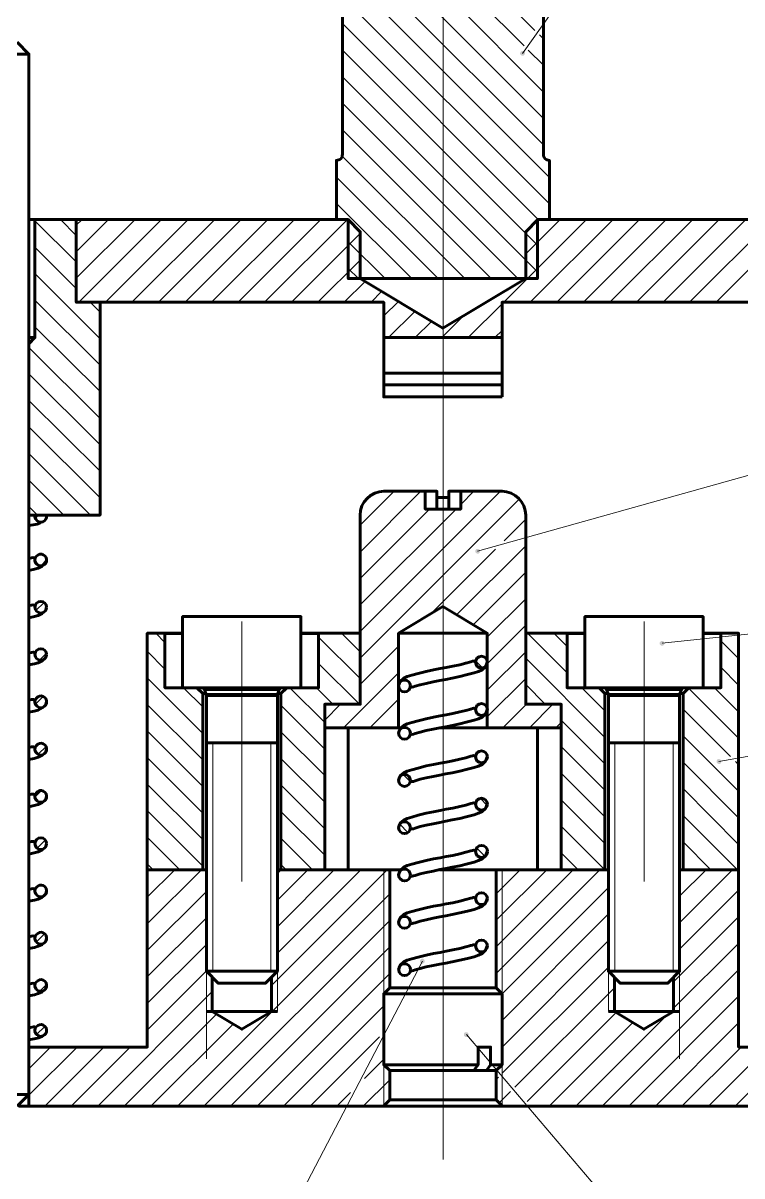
# Model space of a CAD drawing. Header units: millimetres. Extents: x 1142 to 3824, y -37 to 1280.
# Drawn here: x 1197.4 to 1242.4, y 815.8 to 888.2 of the extents above; entities that cross this region are included whole.
import ezdxf

# ---------------------------------------------------------------- set-up
doc = ezdxf.new("R2010")
doc.units = ezdxf.units.MM
doc.header["$LTSCALE"] = 0.5
doc.layers.add('PDF _Геометрия', color=7, linetype='Continuous')

msp = doc.modelspace()

# ---------------------------------------------------------------- hatches: boundary and pattern name
at = {"layer": 'PDF _Геометрия', "lineweight": 13, "transparency": 33554559}
h = msp.add_hatch(color=256, dxfattribs=at)
h.paths.add_polyline_path([(1254.243, 881.548), (1254.269, 881.535), (1254.295, 881.522), (1254.334, 881.509), (1254.374, 881.522), (1254.4, 881.522), (1254.426, 881.548), (1254.452, 881.574), (1254.478, 881.6), (1254.491, 881.626), (1254.491, 881.666), (1254.491, 881.692), (1254.478, 881.731), (1254.465, 881.757), (1254.439, 881.783), (1254.413, 881.796), (1254.374, 881.81), (1254.347, 881.823), (1254.308, 881.81), (1254.282, 881.81), (1254.243, 881.783), (1254.217, 881.757), (1254.204, 881.731), (1254.19, 881.705), (1254.19, 881.666), (1254.19, 881.639), (1254.204, 881.6), (1254.217, 881.574), (1254.243, 881.548), (1254.334, 881.666)], flags=0)
h.paths.add_polyline_path([(1258.312, 873.017), (1258.338, 873.004), (1258.377, 872.991), (1258.403, 872.991), (1258.443, 873.004), (1258.469, 873.017), (1258.495, 873.031), (1258.521, 873.057), (1258.534, 873.083), (1258.547, 873.122), (1258.547, 873.148), (1258.547, 873.188), (1258.534, 873.214), (1258.508, 873.253), (1258.482, 873.266), (1258.456, 873.292), (1258.429, 873.292), (1258.39, 873.305), (1258.351, 873.292), (1258.325, 873.279), (1258.299, 873.266), (1258.272, 873.24), (1258.259, 873.201), (1258.246, 873.174), (1258.246, 873.135), (1258.246, 873.109), (1258.259, 873.07), (1258.286, 873.044), (1258.312, 873.017), (1258.403, 873.148)], flags=0)
h.paths.add_polyline_path([(1262.538, 873.161), (1262.564, 873.135), (1262.59, 873.122), (1262.616, 873.109), (1262.655, 873.096), (1262.682, 873.109), (1262.721, 873.109), (1262.747, 873.135), (1262.773, 873.161), (1262.799, 873.188), (1262.799, 873.214), (1262.812, 873.253), (1262.812, 873.279), (1262.799, 873.318), (1262.786, 873.345), (1262.76, 873.371), (1262.734, 873.384), (1262.695, 873.397), (1262.669, 873.41), (1262.629, 873.397), (1262.59, 873.397), (1262.564, 873.371), (1262.538, 873.358), (1262.525, 873.318), (1262.512, 873.292), (1262.512, 873.253), (1262.512, 873.227), (1262.525, 873.188), (1262.538, 873.161), (1262.655, 873.253)], flags=0)
h.paths.add_polyline_path([(1228.586, 886.127), (1228.625, 886.114), (1228.652, 886.101), (1228.691, 886.101), (1228.717, 886.101), (1228.756, 886.114), (1228.782, 886.14), (1228.809, 886.166), (1228.822, 886.192), (1228.835, 886.219), (1228.835, 886.258), (1228.822, 886.297), (1228.809, 886.323), (1228.795, 886.349), (1228.769, 886.376), (1228.743, 886.389), (1228.704, 886.402), (1228.665, 886.402), (1228.638, 886.389), (1228.599, 886.376), (1228.573, 886.363), (1228.56, 886.336), (1228.534, 886.31), (1228.534, 886.271), (1228.521, 886.245), (1228.534, 886.206), (1228.547, 886.179), (1228.56, 886.153), (1228.586, 886.127), (1228.678, 886.245)], flags=0)
h.paths.add_polyline_path([(1259.411, 855.42), (1259.358, 855.368), (1259.306, 855.302), (1259.28, 855.237), (1259.293, 855.159), (1259.319, 855.093), (1259.371, 855.028), (1259.437, 855.002), (1259.502, 854.988), (1259.581, 854.988), (1258.129, 854.648)], flags=0)
h.paths.add_polyline_path([(1225.721, 854.975), (1225.734, 854.936), (1225.76, 854.91), (1225.786, 854.884), (1225.812, 854.871), (1225.839, 854.858), (1225.878, 854.858), (1225.917, 854.858), (1225.943, 854.871), (1225.969, 854.897), (1225.996, 854.923), (1226.009, 854.949), (1226.022, 854.988), (1226.022, 855.015), (1226.022, 855.054), (1226.009, 855.08), (1225.983, 855.106), (1225.956, 855.132), (1225.93, 855.145), (1225.891, 855.159), (1225.865, 855.159), (1225.826, 855.159), (1225.799, 855.145), (1225.773, 855.119), (1225.747, 855.093), (1225.734, 855.067), (1225.721, 855.041), (1225.721, 855.002), (1225.721, 854.975), (1225.865, 855.015)], flags=0)
h.paths.add_polyline_path([(1261.936, 822.044), (1261.962, 822.031), (1261.988, 822.005), (1262.027, 821.992), (1262.054, 821.992), (1262.093, 821.992), (1262.119, 822.005), (1262.145, 822.031), (1262.171, 822.057), (1262.197, 822.084), (1262.197, 822.11), (1262.211, 822.149), (1262.197, 822.175), (1262.184, 822.214), (1262.171, 822.241), (1262.145, 822.267), (1262.119, 822.28), (1262.08, 822.293), (1262.054, 822.293), (1262.014, 822.293), (1261.988, 822.28), (1261.962, 822.267), (1261.936, 822.241), (1261.923, 822.214), (1261.91, 822.175), (1261.897, 822.149), (1261.91, 822.11), (1261.923, 822.084), (1261.936, 822.044), (1262.054, 822.149)], flags=0)
h.paths.add_polyline_path([(1237.287, 849.219), (1237.287, 849.179), (1237.3, 849.153), (1237.326, 849.127), (1237.352, 849.101), (1237.378, 849.088), (1237.417, 849.075), (1237.444, 849.075), (1237.483, 849.088), (1237.509, 849.101), (1237.535, 849.127), (1237.561, 849.153), (1237.574, 849.179), (1237.588, 849.206), (1237.588, 849.245), (1237.574, 849.284), (1237.561, 849.31), (1237.535, 849.336), (1237.509, 849.363), (1237.483, 849.376), (1237.457, 849.376), (1237.417, 849.376), (1237.378, 849.376), (1237.352, 849.363), (1237.326, 849.336), (1237.3, 849.31), (1237.287, 849.284), (1237.287, 849.245), (1237.287, 849.219), (1237.431, 849.232)], flags=0)
h.paths.add_polyline_path([(1225.054, 824.805), (1225.027, 824.779), (1225.014, 824.74), (1225.001, 824.713), (1225.001, 824.674), (1225.001, 824.648), (1225.014, 824.609), (1225.041, 824.583), (1225.067, 824.556), (1225.093, 824.543), (1225.119, 824.53), (1225.158, 824.53), (1225.198, 824.543), (1225.224, 824.543), (1225.25, 824.569), (1225.276, 824.596), (1225.289, 824.622), (1225.302, 824.661), (1225.302, 824.687), (1225.302, 824.727), (1225.289, 824.753), (1225.263, 824.779), (1225.25, 824.805), (1225.211, 824.818), (1225.184, 824.831), (1225.145, 824.831), (1225.119, 824.831), (1225.08, 824.818), (1225.054, 824.805), (1225.158, 824.687)], flags=0)
h.paths.add_polyline_path([(1222.463, 829.423), (1222.437, 829.437), (1222.398, 829.437), (1222.358, 829.437), (1222.332, 829.423), (1222.306, 829.41), (1222.28, 829.384), (1222.254, 829.358), (1222.241, 829.319), (1222.241, 829.293), (1222.241, 829.253), (1222.254, 829.227), (1222.267, 829.188), (1222.293, 829.175), (1222.319, 829.149), (1222.358, 829.136), (1222.385, 829.136), (1222.424, 829.136), (1222.45, 829.149), (1222.489, 829.162), (1222.502, 829.188), (1222.529, 829.214), (1222.542, 829.24), (1222.542, 829.28), (1222.542, 829.319), (1222.529, 829.345), (1222.515, 829.371), (1222.489, 829.397), (1222.463, 829.423), (1222.398, 829.28)], flags=0)
h.paths.add_polyline_path([(1240.858, 841.787), (1240.858, 841.761), (1240.885, 841.722), (1240.898, 841.696), (1240.937, 841.683), (1240.963, 841.67), (1241.002, 841.67), (1241.029, 841.67), (1241.068, 841.67), (1241.094, 841.696), (1241.12, 841.709), (1241.133, 841.748), (1241.146, 841.774), (1241.159, 841.813), (1241.159, 841.84), (1241.146, 841.879), (1241.133, 841.905), (1241.107, 841.931), (1241.081, 841.944), (1241.042, 841.957), (1241.015, 841.97), (1240.976, 841.97), (1240.95, 841.957), (1240.911, 841.944), (1240.885, 841.918), (1240.871, 841.892), (1240.858, 841.853), (1240.845, 841.827), (1240.858, 841.787), (1241.002, 841.813)], flags=0)

# ---------------------------------------------------------------- linework, layer by layer
at = {"layer": 'PDF _Геометрия', "lineweight": 20}
for points in [[(1237.09, 896.541), (1235.978, 896.541), (1228.678, 886.245)], [(1223.696, 816.849), (1223.696, 895.116)], [(1230.366, 876.799), (1217.622, 889.542)], [(1230.366, 878.46), (1219.284, 889.542)], [(1229.999, 880.501), (1220.945, 889.542)], [(1229.999, 882.163), (1222.607, 889.542)], [(1229.999, 883.824), (1224.282, 889.542)], [(1228.782, 886.716), (1225.943, 889.542)], [(1229.463, 887.684), (1227.605, 889.542)], [(1229.672, 875.817), (1217.387, 888.116)], [(1229.999, 887.161), (1229.737, 887.422)], [(1229.62, 874.208), (1217.387, 886.441)], [(1229.999, 885.499), (1229.044, 886.441)], [(1229.62, 872.546), (1217.387, 884.779)], [(1228.39, 872.115), (1217.387, 883.118)], [(1226.715, 872.115), (1217.387, 881.456)], [(1225.054, 872.115), (1217.374, 879.795)], [(1223.392, 872.115), (1217.007, 878.486)], [(1221.73, 872.115), (1217.007, 876.825)], [(1200.692, 873.161), (1198.102, 875.752)], [(1200.692, 874.823), (1199.698, 875.817)], [(1200.692, 875.464), (1201.059, 875.817)], [(1200.692, 873.802), (1202.72, 875.817)], [(1200.692, 872.141), (1204.382, 875.817)], [(1200.862, 870.636), (1206.043, 875.817)], [(1202.524, 870.636), (1207.718, 875.817)], [(1204.186, 870.636), (1209.38, 875.817)], [(1205.847, 870.636), (1211.041, 875.817)], [(1207.522, 870.636), (1212.716, 875.817)], [(1209.183, 870.636), (1214.378, 875.817)], [(1210.845, 870.636), (1216.039, 875.817)], [(1212.507, 870.636), (1217.701, 875.817)], [(1217.753, 875.804), (1217.753, 872.115)], [(1227.5, 870.636), (1232.694, 875.817)], [(1228.887, 873.672), (1231.033, 875.817)], [(1229.162, 870.636), (1234.356, 875.817)], [(1229.62, 872.115), (1229.62, 875.804)], [(1230.837, 870.636), (1236.018, 875.817)], [(1232.498, 870.636), (1237.692, 875.817)], [(1234.16, 870.636), (1239.354, 875.817)], [(1235.821, 870.636), (1241.015, 875.817)], [(1237.496, 870.636), (1242.69, 875.817)], [(1239.158, 870.636), (1244.352, 875.817)], [(1240.819, 870.636), (1246.013, 875.817)], [(1214.181, 870.636), (1218.499, 874.954)], [(1200.692, 871.5), (1198.102, 874.09)], [(1220.056, 872.115), (1217.753, 874.417)], [(1215.843, 870.636), (1218.499, 873.279)], [(1202.184, 868.347), (1198.102, 872.429)], [(1218.394, 872.115), (1217.753, 872.756)], [(1217.504, 870.636), (1218.813, 871.932)], [(1219.179, 870.636), (1219.846, 871.304)], [(1202.184, 866.685), (1198.102, 870.767)], [(1202.184, 870.008), (1201.556, 870.636)], [(1219.977, 869.773), (1220.893, 870.676)], [(1225.276, 868.412), (1227.396, 870.532)], [(1220.278, 868.412), (1221.927, 870.061)], [(1223.614, 868.412), (1224.962, 869.76)], [(1202.184, 865.023), (1198.102, 869.092)], [(1221.94, 868.412), (1222.973, 869.433)], [(1226.938, 868.412), (1227.396, 868.87)], [(1202.184, 863.349), (1197.722, 867.797)], [(1270.205, 867.143), (1269.184, 867.143), (1225.865, 855.015)], [(1202.184, 861.687), (1197.722, 866.136)], [(1202.184, 860.026), (1197.722, 864.474)], [(1202.184, 858.351), (1197.722, 862.812)], [(1201.595, 857.278), (1197.722, 861.138)], [(1199.92, 857.278), (1197.722, 859.476)], [(1218.499, 856.637), (1220.631, 858.77)], [(1218.499, 854.962), (1222.293, 858.77)], [(1218.499, 849.978), (1227.291, 858.77)], [(1224.805, 857.945), (1225.629, 858.77)], [(1218.499, 848.303), (1228.481, 858.299)], [(1198.259, 857.278), (1197.722, 857.815)], [(1198.128, 857.082), (1198.324, 857.278)], [(1218.499, 853.301), (1222.843, 857.658)], [(1218.499, 851.639), (1224.517, 857.658)], [(1227.526, 855.669), (1228.887, 857.03)], [(1222.934, 851.09), (1226.99, 855.132)], [(1224.543, 851.024), (1228.887, 855.355)], [(1198.115, 854.57), (1198.363, 854.818)], [(1198.468, 854.099), (1198.834, 854.465)], [(1225.577, 850.396), (1228.887, 853.693)], [(1270.937, 852.581), (1269.184, 852.581), (1237.431, 849.232)], [(1198.167, 851.286), (1198.677, 851.796)], [(1226.467, 849.624), (1228.887, 852.032)], [(1211.086, 834.293), (1211.086, 850.611)], [(1226.467, 847.95), (1228.887, 850.37)], [(1236.305, 834.293), (1236.305, 850.611)], [(1206.253, 849.284), (1205.677, 849.86)], [(1218.499, 847.034), (1215.895, 849.624)], [(1218.499, 848.695), (1217.334, 849.86)], [(1231.478, 847.374), (1228.992, 849.86)], [(1231.478, 849.036), (1230.653, 849.86)], [(1242.232, 848.277), (1241.12, 849.389)], [(1198.377, 848.172), (1198.821, 848.617)], [(1206.253, 847.609), (1205.141, 848.735)], [(1218.499, 846.641), (1220.906, 849.049)], [(1226.467, 846.288), (1228.887, 848.695)], [(1218.446, 845.411), (1215.895, 847.963)], [(1226.166, 847.688), (1225.747, 848.12)], [(1233.846, 843.331), (1228.887, 848.303)], [(1217.452, 843.933), (1220.906, 847.387)], [(1242.232, 846.615), (1241.12, 847.727)], [(1208.634, 843.58), (1205.141, 847.06)], [(1208.634, 845.241), (1207.417, 846.445)], [(1216.275, 844.26), (1214.09, 846.445)], [(1216.785, 845.411), (1215.751, 846.445)], [(1226.467, 844.626), (1228.887, 847.034)], [(1230.104, 845.411), (1228.887, 846.641)], [(1233.846, 845.006), (1232.407, 846.445)], [(1242.232, 843.279), (1239.092, 846.419)], [(1242.232, 844.94), (1240.728, 846.445)], [(1270.401, 846.798), (1269.236, 846.798), (1241.002, 841.813)], [(1198.128, 845.424), (1198.612, 845.895)], [(1219.114, 843.933), (1220.906, 845.725)], [(1208.634, 841.918), (1205.141, 845.398)], [(1216.275, 842.598), (1213.527, 845.346)], [(1216.275, 844.417), (1217.269, 845.411)], [(1227.448, 843.933), (1228.926, 845.411)], [(1229.109, 843.933), (1230.588, 845.411)], [(1241.722, 842.127), (1238.752, 845.097)], [(1230.771, 843.933), (1231.111, 844.26)], [(1233.846, 841.67), (1231.111, 844.417)], [(1208.634, 840.243), (1205.141, 843.737)], [(1216.275, 840.937), (1213.527, 843.671)], [(1220.775, 843.933), (1220.906, 844.051)], [(1198.298, 842.271), (1198.795, 842.755)], [(1209.262, 842.978), (1209.262, 828.652)], [(1212.899, 828.652), (1212.899, 842.978)], [(1233.846, 840.008), (1231.111, 842.755)], [(1234.474, 842.978), (1234.474, 828.652)], [(1238.124, 828.652), (1238.124, 842.978)], [(1242.232, 839.956), (1238.752, 843.436)], [(1208.634, 838.582), (1205.141, 842.062)], [(1216.275, 839.262), (1213.527, 842.01)], [(1242.232, 838.281), (1238.752, 841.774)], [(1242.232, 841.617), (1242.036, 841.813)], [(1221.639, 840.557), (1221.207, 840.989)], [(1233.846, 838.346), (1231.111, 841.081)], [(1198.102, 839.576), (1198.52, 839.995)], [(1208.634, 836.92), (1205.141, 840.4)], [(1216.275, 837.601), (1213.527, 840.348)], [(1242.232, 836.619), (1238.752, 840.113)], [(1226.467, 839.066), (1226.022, 839.511)], [(1233.846, 836.672), (1231.111, 839.419)], [(1208.634, 835.246), (1205.141, 838.739)], [(1216.275, 835.939), (1213.527, 838.687)], [(1242.154, 835.023), (1238.752, 838.438)], [(1221.495, 837.365), (1220.985, 837.888)], [(1233.833, 835.023), (1231.111, 837.758)], [(1207.195, 835.023), (1205.141, 837.077)], [(1215.516, 835.023), (1213.527, 837.012)], [(1198.246, 836.371), (1198.756, 836.894)], [(1226.323, 835.887), (1225.799, 836.397)], [(1240.492, 835.023), (1238.752, 836.776)], [(1208.861, 835.776), (1208.861, 823.167)], [(1232.171, 835.023), (1231.111, 836.096)], [(1238.53, 835.776), (1238.53, 823.167)], [(1205.52, 835.023), (1205.141, 835.403)], [(1205.141, 831.621), (1208.555, 835.023)], [(1205.141, 833.296), (1206.881, 835.023)], [(1205.141, 834.958), (1205.219, 835.023)], [(1208.856, 835.01), (1208.856, 826.126)], [(1212.938, 827.762), (1220.2, 835.023)], [(1213.305, 829.79), (1218.538, 835.023)], [(1213.305, 831.451), (1216.876, 835.023)], [(1213.305, 833.126), (1215.215, 835.023)], [(1213.305, 834.788), (1213.54, 835.023)], [(1213.305, 826.126), (1213.305, 835.01)], [(1213.854, 835.023), (1213.527, 835.35)], [(1227.029, 828.521), (1233.532, 835.023)], [(1227.029, 830.195), (1231.857, 835.023)], [(1227.029, 831.857), (1230.195, 835.023)], [(1227.029, 833.519), (1228.534, 835.023)], [(1234.068, 835.01), (1234.068, 826.126)], [(1238.53, 831.7), (1241.853, 835.023)], [(1238.53, 833.362), (1240.191, 835.023)], [(1238.53, 826.126), (1238.53, 835.01)], [(1238.83, 835.023), (1238.752, 835.115)], [(1221.207, 834.343), (1220.919, 834.618)], [(1198.102, 833.741), (1198.416, 834.055)], [(1198.52, 833.322), (1198.834, 833.636)], [(1205.141, 829.96), (1208.856, 833.662)], [(1207.038, 820.2), (1220.357, 833.505)], [(1227.396, 827.239), (1234.068, 833.911)], [(1238.53, 830.038), (1242.232, 833.741)], [(1226.009, 832.851), (1225.734, 833.126)], [(1205.141, 828.298), (1208.856, 832.001)], [(1227.396, 825.564), (1234.068, 832.249)], [(1238.15, 827.997), (1242.232, 832.079)], [(1208.699, 820.2), (1220.357, 831.844)], [(1198.193, 830.496), (1198.704, 831.007)], [(1227.396, 823.902), (1234.068, 830.575)], [(1205.141, 826.624), (1208.856, 830.339)], [(1210.361, 820.2), (1220.357, 830.182)], [(1238.15, 826.336), (1242.232, 830.405)], [(1212.69, 812.624), (1213.71, 812.624), (1222.398, 829.28)], [(1205.141, 824.962), (1208.856, 828.678)], [(1212.036, 820.2), (1220.357, 828.508)], [(1227.435, 822.28), (1234.068, 828.913)], [(1233.676, 820.2), (1242.232, 828.743)], [(1198.416, 827.396), (1198.834, 827.814)], [(1228.207, 821.377), (1234.448, 827.618)], [(1202.04, 820.2), (1209.223, 827.382)], [(1235.35, 820.2), (1242.232, 827.082)], [(1213.697, 820.2), (1219.977, 826.48)], [(1203.701, 820.2), (1209.484, 825.969)], [(1228.966, 820.474), (1234.552, 826.061)], [(1230.352, 820.2), (1235.599, 825.433)], [(1232.014, 820.2), (1237.64, 825.826)], [(1237.012, 820.2), (1242.232, 825.42)], [(1198.206, 824.687), (1198.73, 825.198)], [(1205.376, 820.2), (1210.531, 825.341)], [(1236.999, 812.14), (1235.834, 812.14), (1225.158, 824.687)], [(1215.359, 820.2), (1219.703, 824.53)], [(1197.722, 820.88), (1200.758, 823.902)], [(1197.722, 822.542), (1199.083, 823.902)], [(1198.717, 820.2), (1202.419, 823.902)], [(1200.378, 820.2), (1204.081, 823.902)], [(1238.673, 820.2), (1242.389, 823.902)], [(1240.335, 820.2), (1244.051, 823.902)], [(1242.01, 820.2), (1245.712, 823.902)], [(1218.76, 821.927), (1219.977, 823.143)], [(1218.695, 820.2), (1220.357, 821.848)], [(1227.029, 821.861), (1227.173, 822.018)], [(1227.212, 820.396), (1227.932, 821.115)], [(1217.033, 820.2), (1217.884, 821.05)], [(1228.691, 820.2), (1228.704, 820.213)]]:
    msp.add_lwpolyline(points, dxfattribs=at)
at = {"layer": 'PDF _Геометрия', "lineweight": 60}
for points in [[(1217.387, 889.542), (1217.387, 879.899), (1217.374, 879.834), (1217.361, 879.755), (1217.321, 879.703), (1217.282, 879.638), (1217.217, 879.598), (1217.151, 879.559), (1217.086, 879.546), (1217.007, 879.533), (1217.007, 875.817), (1217.753, 875.817), (1217.753, 872.115), (1218.499, 872.115), (1223.693, 869.001), (1228.887, 872.115), (1229.62, 872.115), (1229.62, 875.817), (1230.366, 875.817), (1230.366, 879.533), (1230.287, 879.546), (1230.222, 879.559), (1230.156, 879.598), (1230.104, 879.638), (1230.051, 879.703), (1230.025, 879.755), (1229.999, 879.834), (1229.999, 879.899), (1229.999, 889.542)], [(1196.99, 820.2), (1197.722, 820.932), (1197.722, 886.206), (1196.99, 886.951)], [(1197.722, 886.206), (1197.657, 886.206), (1197.513, 886.206), (1197.291, 886.206), (1197.003, 886.206), (1196.649, 886.206), (1196.244, 886.206), (1195.786, 886.206), (1195.302, 886.206), (1194.779, 886.206), (1194.242, 886.206), (1193.706, 886.206), (1193.169, 886.206), (1192.646, 886.206), (1192.162, 886.206), (1191.717, 886.206), (1191.311, 886.206), (1190.971, 886.206), (1190.697, 886.206), (1190.5, 886.206), (1190.369, 886.206), (1190.317, 886.206)], [(1198.102, 875.817), (1198.062, 875.817), (1197.932, 875.817), (1197.735, 875.817), (1197.722, 875.817)], [(1218.499, 872.115), (1218.499, 875.058), (1217.74, 875.817), (1200.692, 875.817), (1200.692, 870.636), (1219.977, 870.636), (1219.977, 868.412), (1227.396, 868.412), (1227.396, 870.636), (1246.681, 870.636), (1246.681, 875.817), (1249.284, 875.817), (1249.323, 875.817), (1249.441, 875.817), (1249.65, 875.817)], [(1228.887, 872.115), (1228.887, 875.058), (1229.646, 875.817), (1246.681, 875.817), (1246.681, 870.636), (1245.202, 870.636), (1245.202, 857.278), (1249.65, 857.278), (1249.65, 868.033), (1249.284, 868.412)], [(1217.753, 872.115), (1229.62, 872.115)], [(1198.102, 868.412), (1198.062, 868.412), (1197.932, 868.412), (1197.735, 868.412), (1197.722, 868.412)], [(1227.396, 868.412), (1227.396, 868.36), (1227.396, 868.242), (1227.396, 868.033), (1227.396, 867.758), (1227.396, 867.418), (1227.396, 867.038), (1227.396, 866.62), (1227.396, 866.175), (1219.977, 866.175), (1219.977, 866.62), (1219.977, 867.038), (1219.977, 867.418), (1219.977, 867.758), (1219.977, 868.033), (1219.977, 868.242), (1219.977, 868.36), (1219.977, 868.412)], [(1219.977, 866.175), (1219.977, 865.442)], [(1227.396, 866.175), (1227.396, 865.442)], [(1223.314, 857.658), (1223.314, 858.39), (1223.314, 858.77), (1223.17, 858.77), (1223.039, 858.77), (1222.908, 858.77), (1222.79, 858.77), (1222.699, 858.77), (1222.633, 858.77), (1222.594, 858.77), (1222.581, 858.77)], [(1224.059, 857.658), (1224.059, 858.39), (1224.059, 858.77), (1224.203, 858.77), (1224.347, 858.77), (1224.478, 858.77), (1224.583, 858.77), (1224.674, 858.77), (1224.74, 858.77), (1224.792, 858.77), (1224.805, 858.77)], [(1223.314, 858.39), (1224.059, 858.39)], [(1197.722, 856.624), (1197.997, 856.663), (1198.233, 856.715), (1198.416, 856.781), (1198.534, 856.846)], [(1198.834, 857.187), (1198.834, 857.2)], [(1198.049, 854.583), (1198.049, 854.596), (1197.997, 854.609), (1197.892, 854.596), (1197.722, 854.557)], [(1197.722, 853.811), (1198.076, 853.876), (1198.311, 853.955), (1198.547, 854.073), (1198.756, 854.243), (1198.834, 854.452)], [(1198.049, 851.626), (1197.997, 851.639), (1197.892, 851.626), (1197.722, 851.6)], [(1197.722, 850.841), (1198.076, 850.92), (1198.311, 850.985), (1198.547, 851.103), (1198.756, 851.273), (1198.834, 851.495)], [(1215.895, 849.847), (1215.895, 846.445), (1214.783, 846.445), (1214.783, 850.906), (1214.731, 850.906), (1214.6, 850.906), (1214.404, 850.906), (1214.116, 850.906), (1213.776, 850.906), (1213.383, 850.906), (1212.938, 850.906), (1212.441, 850.906), (1211.931, 850.906), (1211.395, 850.906), (1210.858, 850.906), (1210.322, 850.906), (1209.798, 850.906), (1209.301, 850.906), (1208.843, 850.906), (1208.438, 850.906), (1208.084, 850.906), (1207.797, 850.906), (1207.587, 850.906), (1207.443, 850.906), (1207.378, 850.906), (1207.365, 850.906), (1207.365, 846.445), (1206.253, 846.445), (1206.253, 849.847)], [(1241.12, 849.847), (1241.12, 846.445), (1240.008, 846.445), (1240.008, 850.906), (1239.982, 850.906), (1239.877, 850.906), (1239.694, 850.906), (1239.445, 850.906), (1239.118, 850.906), (1238.739, 850.906), (1238.307, 850.906), (1237.836, 850.906), (1237.326, 850.906), (1236.789, 850.906), (1236.253, 850.906), (1235.717, 850.906), (1235.193, 850.906), (1234.683, 850.906), (1234.212, 850.906), (1233.793, 850.906), (1233.414, 850.906), (1233.113, 850.906), (1232.864, 850.906), (1232.694, 850.906), (1232.603, 850.906), (1232.59, 850.906), (1232.59, 846.445), (1231.478, 846.445), (1231.478, 849.847)], [(1208.856, 835.01), (1208.83, 835.023), (1205.141, 835.023), (1205.141, 849.86), (1206.24, 849.86)], [(1207.365, 849.847), (1207.26, 849.847), (1206.907, 849.847), (1206.619, 849.847), (1206.423, 849.847), (1206.305, 849.847), (1206.253, 849.847), (1206.24, 849.86), (1206.279, 849.86), (1206.41, 849.86), (1206.606, 849.86), (1206.894, 849.86), (1207.234, 849.86), (1207.365, 849.86)], [(1215.921, 849.86), (1218.499, 849.86), (1218.499, 845.411), (1216.275, 845.411), (1216.275, 835.023), (1213.527, 835.023), (1213.527, 846.079), (1213.488, 846.079), (1213.357, 846.079), (1213.344, 846.079)], [(1214.783, 849.847), (1214.901, 849.847), (1215.254, 849.847), (1215.529, 849.847), (1215.738, 849.847), (1215.856, 849.847), (1215.895, 849.847), (1215.921, 849.86), (1215.882, 849.86), (1215.751, 849.86), (1215.555, 849.86), (1215.267, 849.86), (1214.914, 849.86), (1214.783, 849.86)], [(1220.906, 849.86), (1220.945, 849.86), (1221.076, 849.86), (1221.286, 849.86), (1221.56, 849.86), (1221.901, 849.86), (1222.293, 849.86), (1222.738, 849.86), (1223.209, 849.86), (1223.693, 849.86), (1224.177, 849.86), (1224.635, 849.86), (1225.08, 849.86), (1225.472, 849.86), (1225.826, 849.86), (1226.1, 849.86), (1226.297, 849.86), (1226.427, 849.86), (1226.467, 849.86)], [(1231.465, 849.86), (1228.887, 849.86), (1228.887, 845.411), (1231.111, 845.411), (1231.111, 835.023), (1233.846, 835.023), (1233.846, 846.079), (1233.479, 846.445)], [(1232.59, 849.847), (1232.472, 849.847), (1232.119, 849.847), (1231.844, 849.847), (1231.648, 849.847), (1231.517, 849.847), (1231.478, 849.847), (1231.465, 849.86), (1231.504, 849.86), (1231.622, 849.86), (1231.831, 849.86), (1232.106, 849.86), (1232.459, 849.86), (1232.59, 849.86)], [(1241.133, 849.86), (1242.232, 849.86), (1242.232, 835.023), (1238.752, 835.023), (1238.752, 846.079), (1239.118, 846.445)], [(1240.008, 849.847), (1240.126, 849.847), (1240.479, 849.847), (1240.754, 849.847), (1240.95, 849.847), (1241.081, 849.847), (1241.12, 849.847), (1241.133, 849.86), (1241.094, 849.86), (1240.976, 849.86), (1240.767, 849.86), (1240.492, 849.86), (1240.139, 849.86), (1240.008, 849.86)], [(1198.049, 848.656), (1197.997, 848.682), (1197.892, 848.656), (1197.722, 848.63)], [(1197.722, 847.884), (1198.076, 847.95), (1198.298, 848.015), (1198.547, 848.133), (1198.756, 848.316), (1198.834, 848.525)], [(1225.669, 848.107), (1225.616, 848.12), (1225.551, 848.107), (1225.433, 848.067), (1225.119, 847.989), (1224.74, 847.884), (1224.308, 847.793), (1223.889, 847.714), (1223.51, 847.649), (1223.104, 847.57), (1222.633, 847.466), (1222.136, 847.348), (1221.744, 847.243), (1221.456, 847.152), (1221.233, 847.047), (1221.011, 846.838), (1220.906, 846.563)], [(1221.704, 846.51), (1221.757, 846.484), (1221.835, 846.51), (1221.953, 846.537), (1222.254, 846.628), (1222.646, 846.72), (1223.078, 846.824), (1223.497, 846.903), (1223.876, 846.968), (1224.269, 847.047), (1224.74, 847.152), (1225.237, 847.269), (1225.642, 847.374), (1225.917, 847.466), (1226.14, 847.57), (1226.362, 847.766), (1226.467, 848.054)], [(1207.365, 846.445), (1207.378, 846.445), (1207.443, 846.445), (1207.587, 846.445), (1207.797, 846.445), (1208.084, 846.445), (1208.438, 846.445), (1208.843, 846.445), (1209.301, 846.445), (1209.798, 846.445), (1210.322, 846.445), (1210.858, 846.445), (1211.395, 846.445), (1211.931, 846.445), (1212.441, 846.445), (1212.938, 846.445), (1213.383, 846.445), (1213.776, 846.445), (1214.116, 846.445), (1214.404, 846.445), (1214.6, 846.445), (1214.731, 846.445), (1214.783, 846.445)], [(1208.634, 846.079), (1208.254, 846.445)], [(1208.555, 846.445), (1208.582, 846.445), (1208.608, 846.445), (1208.647, 846.432), (1208.66, 846.419), (1208.686, 846.393), (1208.699, 846.38), (1208.725, 846.353), (1208.739, 846.327), (1208.843, 846.013), (1208.843, 846), (1208.843, 845.987), (1208.856, 845.987), (1208.856, 845.974), (1208.856, 845.961), (1208.856, 845.948), (1208.856, 828.652), (1209.602, 827.906), (1209.641, 827.906), (1209.759, 827.906), (1209.942, 827.906), (1210.191, 827.906), (1210.492, 827.906), (1210.819, 827.906), (1211.172, 827.906), (1211.499, 827.906), (1211.826, 827.906), (1212.101, 827.906), (1212.323, 827.906), (1212.467, 827.906), (1212.559, 827.906), (1213.305, 828.652), (1213.305, 845.948), (1213.305, 845.961), (1213.305, 845.974), (1213.305, 845.987), (1213.318, 846), (1213.318, 846.013), (1213.422, 846.327), (1213.436, 846.353), (1213.449, 846.38), (1213.475, 846.393), (1213.488, 846.419), (1213.514, 846.432), (1213.54, 846.445), (1213.579, 846.445), (1213.606, 846.445)], [(1213.893, 846.445), (1213.527, 846.079)], [(1232.59, 846.445), (1232.603, 846.445), (1232.694, 846.445), (1232.864, 846.445), (1233.113, 846.445), (1233.414, 846.445), (1233.793, 846.445), (1234.212, 846.445), (1234.683, 846.445), (1235.193, 846.445), (1235.717, 846.445), (1236.253, 846.445), (1236.789, 846.445), (1237.326, 846.445), (1237.836, 846.445), (1238.307, 846.445), (1238.739, 846.445), (1239.118, 846.445), (1239.445, 846.445), (1239.694, 846.445), (1239.877, 846.445), (1239.982, 846.445), (1240.008, 846.445)], [(1233.78, 846.445), (1233.806, 846.445), (1233.833, 846.445), (1233.859, 846.432), (1233.885, 846.419), (1233.911, 846.393), (1233.924, 846.38), (1233.937, 846.353), (1233.95, 846.327), (1234.068, 846.013), (1234.068, 846), (1234.068, 845.987), (1234.068, 845.974), (1234.068, 845.961), (1234.068, 845.948), (1234.068, 828.652), (1234.814, 827.906), (1234.853, 827.906), (1234.971, 827.906), (1235.167, 827.906), (1235.416, 827.906), (1235.717, 827.906), (1236.044, 827.906), (1236.384, 827.906), (1236.724, 827.906), (1237.038, 827.906), (1237.313, 827.906), (1237.535, 827.906), (1237.692, 827.906), (1237.771, 827.906), (1237.784, 827.906), (1238.53, 828.652), (1238.53, 845.948), (1238.53, 845.961), (1238.53, 845.974), (1238.53, 845.987), (1238.53, 846), (1238.53, 846.013), (1238.647, 846.327), (1238.66, 846.353), (1238.673, 846.38), (1238.687, 846.393), (1238.713, 846.419), (1238.739, 846.432), (1238.765, 846.445), (1238.791, 846.445), (1238.817, 846.445)], [(1208.817, 846.079), (1208.791, 846.079), (1208.673, 846.079), (1208.634, 846.079), (1208.634, 835.023), (1205.141, 835.023), (1205.141, 823.902), (1197.722, 823.902), (1197.722, 820.2), (1219.964, 820.2)], [(1198.049, 845.686), (1198.036, 845.686), (1197.997, 845.712), (1197.892, 845.699), (1197.722, 845.66)], [(1208.739, 846.327), (1208.804, 846.327), (1208.948, 846.327), (1209.17, 846.327), (1209.445, 846.327), (1209.785, 846.327), (1210.165, 846.327), (1210.583, 846.327), (1211.002, 846.327), (1211.434, 846.327), (1211.866, 846.327), (1212.258, 846.327), (1212.611, 846.327), (1212.912, 846.327), (1213.148, 846.327), (1213.318, 846.327), (1213.409, 846.327), (1213.422, 846.327)], [(1208.843, 846.013), (1208.883, 846.013), (1209, 846.013), (1209.197, 846.013), (1209.458, 846.013), (1209.785, 846.013), (1210.152, 846.013), (1210.557, 846.013), (1210.976, 846.013), (1211.395, 846.013), (1211.813, 846.013), (1212.193, 846.013), (1212.546, 846.013), (1212.834, 846.013), (1213.069, 846.013), (1213.226, 846.013), (1213.305, 846.013), (1213.318, 846.013)], [(1208.856, 845.948), (1208.896, 845.948), (1209.013, 845.948), (1209.21, 845.948), (1209.471, 845.948), (1209.785, 845.948), (1210.152, 845.948), (1210.557, 845.948), (1210.976, 845.948), (1211.395, 845.948), (1211.813, 845.948), (1212.193, 845.948), (1212.533, 845.948), (1212.834, 845.948), (1213.056, 845.948), (1213.213, 845.948), (1213.292, 845.948), (1213.305, 845.948)], [(1234.042, 846.079), (1234.016, 846.079), (1233.898, 846.079), (1233.846, 846.079)], [(1233.95, 846.327), (1233.963, 846.327), (1234.068, 846.327), (1234.225, 846.327), (1234.474, 846.327), (1234.775, 846.327), (1235.128, 846.327), (1235.52, 846.327), (1235.939, 846.327), (1236.371, 846.327), (1236.803, 846.327), (1237.208, 846.327), (1237.601, 846.327), (1237.928, 846.327), (1238.216, 846.327), (1238.425, 846.327), (1238.569, 846.327), (1238.647, 846.327)], [(1234.068, 846.013), (1234.107, 846.013), (1234.225, 846.013), (1234.421, 846.013), (1234.683, 846.013), (1234.997, 846.013), (1235.376, 846.013), (1235.769, 846.013), (1236.188, 846.013), (1236.619, 846.013), (1237.025, 846.013), (1237.417, 846.013), (1237.758, 846.013), (1238.059, 846.013), (1238.281, 846.013), (1238.438, 846.013), (1238.53, 846.013)], [(1234.068, 845.948), (1234.107, 845.948), (1234.238, 845.948), (1234.421, 845.948), (1234.683, 845.948), (1235.01, 845.948), (1235.376, 845.948), (1235.769, 845.948), (1236.188, 845.948), (1236.619, 845.948), (1237.025, 845.948), (1237.417, 845.948), (1237.758, 845.948), (1238.045, 845.948), (1238.281, 845.948), (1238.438, 845.948), (1238.516, 845.948), (1238.53, 845.948)], [(1238.752, 846.079), (1238.7, 846.079), (1238.582, 846.079), (1238.556, 846.079)], [(1197.722, 844.914), (1198.062, 844.98), (1198.298, 845.045), (1198.547, 845.176), (1198.756, 845.346), (1198.834, 845.568)], [(1225.669, 845.137), (1225.616, 845.163), (1225.551, 845.137), (1225.433, 845.11), (1225.119, 845.019), (1224.74, 844.927), (1224.308, 844.823), (1223.889, 844.744), (1223.51, 844.679), (1223.104, 844.6), (1222.633, 844.496), (1222.136, 844.378), (1221.744, 844.273), (1221.456, 844.182), (1221.233, 844.077), (1221.011, 843.881), (1220.906, 843.593)], [(1221.704, 843.54), (1221.757, 843.514), (1221.835, 843.54), (1221.953, 843.58), (1222.254, 843.658), (1222.646, 843.763), (1223.078, 843.854), (1223.497, 843.933), (1223.876, 843.998), (1224.269, 844.077), (1224.74, 844.182), (1225.237, 844.299), (1225.642, 844.404), (1225.917, 844.496), (1226.14, 844.6), (1226.362, 844.796), (1226.467, 845.084)], [(1217.753, 843.933), (1217.753, 835.023)], [(1220.906, 843.933), (1220.945, 843.933), (1221.063, 843.933)], [(1223.471, 843.933), (1223.693, 843.933), (1224.177, 843.933), (1224.635, 843.933), (1225.08, 843.933), (1225.472, 843.933), (1225.826, 843.933), (1226.1, 843.933), (1226.297, 843.933), (1226.427, 843.933), (1226.467, 843.933)], [(1229.62, 835.023), (1229.62, 843.933)], [(1208.856, 842.978), (1208.869, 842.978), (1208.987, 842.978), (1209.223, 842.978), (1209.55, 842.978), (1209.968, 842.978), (1210.439, 842.978), (1210.95, 842.978), (1211.46, 842.978), (1211.957, 842.978), (1212.402, 842.978), (1212.781, 842.978), (1213.069, 842.978), (1213.239, 842.978), (1213.305, 842.978)], [(1234.068, 842.978), (1234.094, 842.978), (1234.212, 842.978), (1234.434, 842.978), (1234.775, 842.978), (1235.18, 842.978), (1235.664, 842.978), (1236.175, 842.978), (1236.685, 842.978), (1237.182, 842.978), (1237.627, 842.978), (1238.006, 842.978), (1238.281, 842.978), (1238.464, 842.978), (1238.53, 842.978)], [(1198.049, 842.716), (1198.036, 842.729), (1197.997, 842.742), (1197.892, 842.729), (1197.722, 842.69)], [(1197.722, 841.944), (1198.062, 842.01), (1198.298, 842.088), (1198.547, 842.206), (1198.756, 842.376), (1198.834, 842.598)], [(1225.669, 842.167), (1225.616, 842.193), (1225.551, 842.167), (1225.433, 842.141), (1225.119, 842.049), (1224.74, 841.957), (1224.308, 841.866), (1223.889, 841.774), (1223.51, 841.709), (1223.104, 841.63), (1222.633, 841.539), (1222.136, 841.408), (1221.744, 841.303), (1221.456, 841.212), (1221.233, 841.107), (1221.011, 840.911), (1220.906, 840.636)], [(1221.704, 840.571), (1221.757, 840.557), (1221.835, 840.571), (1221.953, 840.61), (1222.254, 840.701), (1222.646, 840.793), (1223.078, 840.885), (1223.497, 840.963), (1223.876, 841.042), (1224.269, 841.107), (1224.74, 841.212), (1225.237, 841.329), (1225.642, 841.434), (1225.917, 841.526), (1226.14, 841.63), (1226.362, 841.84), (1226.467, 842.114)], [(1198.049, 839.746), (1198.036, 839.759), (1197.997, 839.772), (1197.892, 839.759), (1197.722, 839.72)], [(1197.722, 838.974), (1198.062, 839.053), (1198.298, 839.118), (1198.547, 839.236), (1198.756, 839.406), (1198.834, 839.629)], [(1225.669, 839.21), (1225.616, 839.223), (1225.551, 839.21), (1225.433, 839.171), (1225.119, 839.079), (1224.74, 838.987), (1224.308, 838.896), (1223.889, 838.817), (1223.51, 838.739), (1223.104, 838.66), (1222.633, 838.569), (1222.136, 838.451), (1221.744, 838.333), (1221.456, 838.242), (1221.233, 838.137), (1221.011, 837.941), (1220.906, 837.666)], [(1221.704, 837.614), (1221.757, 837.588), (1221.835, 837.601), (1221.953, 837.64), (1222.254, 837.731), (1222.646, 837.823), (1223.078, 837.915), (1223.497, 837.993), (1223.876, 838.072), (1224.269, 838.15), (1224.74, 838.242), (1225.237, 838.359), (1225.642, 838.477), (1225.917, 838.569), (1226.14, 838.673), (1226.362, 838.87), (1226.467, 839.144)], [(1198.049, 836.776), (1198.036, 836.789), (1197.997, 836.803), (1197.892, 836.789), (1197.722, 836.763)], [(1197.722, 836.004), (1198.062, 836.083), (1198.298, 836.148), (1198.547, 836.266), (1198.756, 836.436), (1198.834, 836.659)], [(1225.669, 836.24), (1225.616, 836.253), (1225.551, 836.24), (1225.433, 836.201), (1225.119, 836.122), (1224.74, 836.018), (1224.308, 835.926), (1223.889, 835.847), (1223.51, 835.782), (1223.104, 835.704), (1222.633, 835.599), (1222.136, 835.481), (1221.744, 835.376), (1221.456, 835.285), (1221.233, 835.18), (1221.011, 834.971), (1220.906, 834.696)], [(1221.704, 834.644), (1221.757, 834.618), (1221.835, 834.644), (1221.953, 834.67), (1222.254, 834.761), (1222.646, 834.853), (1223.078, 834.945), (1223.497, 835.036), (1223.876, 835.102), (1224.269, 835.18), (1224.74, 835.272), (1225.237, 835.403), (1225.642, 835.507), (1225.917, 835.599), (1226.14, 835.704), (1226.362, 835.9), (1226.467, 836.175)], [(1208.856, 835.023), (1208.83, 835.023)], [(1213.305, 835.01), (1213.318, 835.023), (1220.357, 835.023), (1220.357, 827.605)], [(1213.318, 835.023), (1213.305, 835.023)], [(1220.357, 835.023), (1220.396, 835.023), (1220.514, 835.023), (1220.71, 835.023), (1220.985, 835.023), (1221.05, 835.023)], [(1226.414, 822.424), (1226.676, 822.424), (1226.872, 822.424), (1226.99, 822.424), (1227.029, 822.424), (1227.396, 822.79), (1227.396, 827.239), (1227.029, 827.605), (1227.029, 835.023), (1226.99, 835.023), (1226.859, 835.023), (1226.663, 835.023), (1226.388, 835.023), (1226.048, 835.023), (1225.655, 835.023), (1225.211, 835.023), (1224.727, 835.023), (1224.216, 835.023), (1223.693, 835.023), (1223.471, 835.023)], [(1227.029, 835.023), (1234.055, 835.023), (1234.068, 835.01)], [(1234.068, 835.023), (1234.055, 835.023)], [(1249.65, 823.902), (1242.232, 823.902), (1242.232, 835.023), (1238.543, 835.023), (1238.53, 835.01)], [(1238.543, 835.023), (1238.53, 835.023)], [(1198.049, 833.819), (1198.036, 833.819), (1197.997, 833.846), (1197.892, 833.819), (1197.722, 833.793)], [(1197.722, 833.048), (1198.076, 833.113), (1198.298, 833.178), (1198.547, 833.309), (1198.756, 833.479), (1198.834, 833.689)], [(1225.669, 833.27), (1225.616, 833.296), (1225.551, 833.27), (1225.433, 833.231), (1225.119, 833.152), (1224.74, 833.048), (1224.308, 832.956), (1223.889, 832.877), (1223.51, 832.812), (1223.104, 832.734), (1222.633, 832.629), (1222.136, 832.511), (1221.744, 832.406), (1221.456, 832.315), (1221.233, 832.21), (1221.011, 832.014), (1220.906, 831.726)], [(1221.704, 831.674), (1221.757, 831.648), (1221.835, 831.674), (1221.953, 831.7), (1222.254, 831.792), (1222.646, 831.883), (1223.078, 831.988), (1223.497, 832.066), (1223.876, 832.132), (1224.269, 832.21), (1224.74, 832.315), (1225.237, 832.433), (1225.642, 832.537), (1225.917, 832.629), (1226.14, 832.734), (1226.362, 832.93), (1226.467, 833.218)], [(1198.049, 830.85), (1197.997, 830.876), (1197.892, 830.863), (1197.722, 830.823)], [(1197.722, 830.078), (1198.076, 830.143), (1198.311, 830.222), (1198.547, 830.339), (1198.756, 830.509), (1198.834, 830.719)], [(1225.669, 830.3), (1225.616, 830.326), (1225.551, 830.3), (1225.433, 830.274), (1225.119, 830.182), (1224.74, 830.091), (1224.308, 829.999), (1223.889, 829.908), (1223.51, 829.842), (1223.104, 829.764), (1222.633, 829.659), (1222.136, 829.541), (1221.744, 829.437), (1221.456, 829.345), (1221.233, 829.24), (1221.011, 829.044), (1220.906, 828.769)], [(1221.704, 828.704), (1221.757, 828.691), (1221.835, 828.704), (1221.953, 828.743), (1222.254, 828.822), (1222.646, 828.926), (1223.078, 829.018), (1223.497, 829.096), (1223.876, 829.162), (1224.269, 829.24), (1224.74, 829.345), (1225.237, 829.463), (1225.642, 829.567), (1225.917, 829.659), (1226.14, 829.764), (1226.362, 829.973), (1226.467, 830.248)], [(1208.856, 828.652), (1208.896, 828.652), (1209.013, 828.652), (1209.21, 828.652), (1209.471, 828.652), (1209.785, 828.652), (1210.152, 828.652), (1210.557, 828.652), (1210.976, 828.652), (1211.395, 828.652), (1211.813, 828.652), (1212.193, 828.652), (1212.533, 828.652), (1212.834, 828.652), (1213.056, 828.652), (1213.213, 828.652), (1213.292, 828.652), (1213.305, 828.652)], [(1234.068, 828.652), (1234.107, 828.652), (1234.238, 828.652), (1234.421, 828.652), (1234.683, 828.652), (1235.01, 828.652), (1235.376, 828.652), (1235.769, 828.652), (1236.188, 828.652), (1236.619, 828.652), (1237.025, 828.652), (1237.417, 828.652), (1237.758, 828.652), (1238.045, 828.652), (1238.281, 828.652), (1238.438, 828.652), (1238.516, 828.652), (1238.53, 828.652)], [(1198.049, 827.88), (1198.049, 827.893), (1197.997, 827.906), (1197.892, 827.893), (1197.722, 827.853)], [(1197.722, 827.108), (1198.076, 827.173), (1198.298, 827.252), (1198.547, 827.369), (1198.756, 827.539), (1198.834, 827.762)], [(1209.223, 828.272), (1209.223, 826.126), (1211.081, 825.014), (1212.938, 826.126), (1212.938, 828.272)], [(1227.029, 827.605), (1226.99, 827.605), (1226.859, 827.605), (1226.663, 827.605), (1226.388, 827.605), (1226.048, 827.605), (1225.655, 827.605), (1225.211, 827.605), (1224.727, 827.605), (1224.216, 827.605), (1223.693, 827.605), (1223.17, 827.605), (1222.659, 827.605), (1222.175, 827.605), (1221.73, 827.605), (1221.325, 827.605), (1220.985, 827.605), (1220.71, 827.605), (1220.514, 827.605), (1220.396, 827.605), (1220.357, 827.605), (1219.977, 827.239), (1219.977, 822.79), (1220.357, 822.424), (1220.357, 820.579), (1219.964, 820.2), (1220.003, 820.2), (1220.121, 820.2), (1220.331, 820.2), (1220.605, 820.2), (1220.959, 820.2), (1221.364, 820.2), (1221.822, 820.2), (1222.332, 820.2), (1222.856, 820.2), (1223.405, 820.2), (1223.968, 820.2), (1224.517, 820.2), (1225.054, 820.2), (1225.551, 820.2), (1226.009, 820.2), (1226.427, 820.2), (1226.768, 820.2), (1227.042, 820.2), (1227.252, 820.2), (1227.369, 820.2), (1227.422, 820.2), (1249.65, 820.2)], [(1234.448, 828.272), (1234.448, 826.126), (1236.292, 825.014), (1238.15, 826.126), (1238.15, 828.272)], [(1227.396, 827.239), (1227.317, 827.239), (1227.173, 827.239), (1226.951, 827.239), (1226.663, 827.239), (1226.31, 827.239), (1225.904, 827.239), (1225.446, 827.239), (1224.949, 827.239), (1224.426, 827.239), (1223.889, 827.239), (1223.353, 827.239), (1222.816, 827.239), (1222.306, 827.239), (1221.809, 827.239), (1221.364, 827.239), (1220.972, 827.239), (1220.631, 827.239), (1220.357, 827.239), (1220.16, 827.239), (1220.03, 827.239), (1219.977, 827.239)], [(1208.856, 826.126), (1209.223, 826.126), (1209.288, 826.126), (1209.471, 826.126), (1209.772, 826.126), (1210.152, 826.126), (1210.596, 826.126), (1211.081, 826.126), (1211.565, 826.126), (1212.009, 826.126), (1212.389, 826.126), (1212.69, 826.126), (1212.873, 826.126), (1212.938, 826.126), (1213.305, 826.126)], [(1212.938, 826.126), (1212.899, 826.126), (1212.768, 826.126), (1212.585, 826.126), (1212.323, 826.126), (1212.009, 826.126), (1211.656, 826.126), (1211.277, 826.126), (1210.884, 826.126), (1210.505, 826.126), (1210.152, 826.126), (1209.838, 826.126), (1209.576, 826.126), (1209.38, 826.126), (1209.262, 826.126), (1209.223, 826.126)], [(1234.068, 826.126), (1234.448, 826.126), (1234.513, 826.126), (1234.696, 826.126), (1234.984, 826.126), (1235.376, 826.126), (1235.821, 826.126), (1236.292, 826.126), (1236.776, 826.126), (1237.221, 826.126), (1237.614, 826.126), (1237.902, 826.126), (1238.085, 826.126), (1238.15, 826.126), (1238.53, 826.126)], [(1238.15, 826.126), (1238.111, 826.126), (1237.993, 826.126), (1237.797, 826.126), (1237.535, 826.126), (1237.221, 826.126), (1236.868, 826.126), (1236.489, 826.126), (1236.109, 826.126), (1235.73, 826.126), (1235.376, 826.126), (1235.062, 826.126), (1234.801, 826.126), (1234.605, 826.126), (1234.487, 826.126), (1234.448, 826.126)], [(1198.102, 825.158), (1198.089, 825.158), (1198.01, 825.158), (1197.814, 825.119), (1197.722, 825.106)], [(1198.834, 824.923), (1198.834, 824.936)], [(1197.722, 824.36), (1198.154, 824.439), (1198.35, 824.478), (1198.547, 824.556), (1198.625, 824.609)], [(1219.977, 822.79), (1220.003, 822.79), (1220.108, 822.79), (1220.291, 822.79), (1220.553, 822.79), (1220.88, 822.79), (1221.273, 822.79), (1221.717, 822.79), (1222.201, 822.79), (1222.725, 822.79), (1223.274, 822.79), (1223.824, 822.79), (1224.373, 822.79), (1224.91, 822.79), (1225.42, 822.79), (1225.891, 822.79), (1225.891, 823.902), (1225.996, 823.902), (1226.113, 823.902), (1226.205, 823.902), (1226.31, 823.902), (1226.414, 823.902), (1226.506, 823.902), (1226.584, 823.902), (1226.676, 823.902), (1226.676, 822.79), (1226.964, 822.79), (1227.186, 822.79), (1227.33, 822.79), (1227.396, 822.79)], [(1225.891, 822.79), (1225.669, 822.489), (1225.629, 822.424), (1225.171, 822.424), (1224.7, 822.424), (1224.19, 822.424), (1223.667, 822.424), (1223.157, 822.424), (1222.646, 822.424), (1222.162, 822.424), (1221.73, 822.424), (1221.325, 822.424), (1220.985, 822.424), (1220.723, 822.424), (1220.514, 822.424), (1220.396, 822.424), (1220.357, 822.424)], [(1225.629, 822.424), (1226.414, 822.424), (1226.454, 822.489), (1226.676, 822.79)], [(1227.422, 820.2), (1227.029, 820.579), (1227.029, 822.424)], [(1190.317, 820.932), (1190.369, 820.932), (1190.5, 820.932), (1190.697, 820.932), (1190.971, 820.932), (1191.311, 820.932), (1191.717, 820.932), (1192.162, 820.932), (1192.646, 820.932), (1193.169, 820.932), (1193.706, 820.932), (1194.242, 820.932), (1194.779, 820.932), (1195.302, 820.932), (1195.786, 820.932), (1196.244, 820.932), (1196.649, 820.932), (1197.003, 820.932), (1197.291, 820.932), (1197.513, 820.932), (1197.657, 820.932), (1197.722, 820.932)], [(1220.357, 820.579), (1220.396, 820.579), (1220.514, 820.579), (1220.71, 820.579), (1220.985, 820.579), (1221.325, 820.579), (1221.73, 820.579), (1222.175, 820.579), (1222.659, 820.579), (1223.17, 820.579), (1223.693, 820.579), (1224.216, 820.579), (1224.727, 820.579), (1225.211, 820.579), (1225.655, 820.579), (1226.048, 820.579), (1226.388, 820.579), (1226.663, 820.579), (1226.859, 820.579), (1226.99, 820.579), (1227.029, 820.579)], [(1197.722, 820.2), (1197.683, 820.2), (1197.565, 820.2), (1197.356, 820.2), (1197.081, 820.2)]]:
    msp.add_lwpolyline(points, dxfattribs=at)
for points in [[(1200.692, 875.817), (1200.692, 870.636), (1202.184, 870.636), (1202.184, 857.278), (1197.722, 857.278), (1197.722, 868.033), (1198.102, 868.412), (1198.102, 875.817)], [(1227.396, 864.696), (1219.977, 864.696), (1219.977, 864.709), (1219.977, 864.749), (1219.977, 864.827), (1219.977, 864.919), (1219.977, 865.023), (1219.977, 865.154), (1219.977, 865.298), (1219.977, 865.442), (1227.396, 865.442), (1227.396, 865.298), (1227.396, 865.154), (1227.396, 865.023), (1227.396, 864.919), (1227.396, 864.827), (1227.396, 864.749), (1227.396, 864.709)], [(1228.887, 845.411), (1231.111, 845.411), (1231.111, 843.933), (1226.467, 843.933), (1226.467, 849.86), (1223.693, 851.534), (1220.906, 849.86), (1220.906, 843.933), (1216.275, 843.933), (1216.275, 845.411), (1218.499, 845.411), (1218.499, 857.278), (1218.525, 857.566), (1218.603, 857.854), (1218.747, 858.102), (1218.931, 858.325), (1219.153, 858.508), (1219.415, 858.652), (1219.689, 858.73), (1219.977, 858.77), (1222.581, 858.77), (1222.581, 857.658), (1224.805, 857.658), (1224.805, 858.77), (1227.396, 858.77), (1227.683, 858.73), (1227.971, 858.652), (1228.22, 858.508), (1228.442, 858.325), (1228.625, 858.102), (1228.769, 857.854), (1228.848, 857.566), (1228.887, 857.278)], [(1198.834, 857.278), (1198.834, 857.239), (1198.834, 857.121), (1198.782, 857.016), (1198.704, 856.925), (1198.586, 856.846), (1198.455, 856.833), (1198.337, 856.859), (1198.246, 856.912), (1198.154, 857.016), (1198.102, 857.147), (1198.102, 857.2), (1198.102, 857.278)], [(1198.102, 854.465), (1198.115, 854.583), (1198.18, 854.674), (1198.272, 854.766), (1198.39, 854.818), (1198.52, 854.831), (1198.625, 854.792), (1198.717, 854.727), (1198.795, 854.622), (1198.834, 854.491), (1198.821, 854.374), (1198.782, 854.269), (1198.704, 854.177), (1198.586, 854.112), (1198.455, 854.086), (1198.337, 854.112), (1198.246, 854.177), (1198.154, 854.269), (1198.102, 854.4)], [(1198.102, 845.555), (1198.115, 845.673), (1198.18, 845.778), (1198.272, 845.869), (1198.39, 845.922), (1198.52, 845.935), (1198.625, 845.895), (1198.717, 845.83), (1198.795, 845.725), (1198.834, 845.595), (1198.821, 845.477), (1198.782, 845.372), (1198.704, 845.281), (1198.586, 845.215), (1198.455, 845.189), (1198.337, 845.215), (1198.246, 845.281), (1198.154, 845.372), (1198.102, 845.503)], [(1198.102, 842.598), (1198.115, 842.703), (1198.18, 842.808), (1198.272, 842.899), (1198.39, 842.952), (1198.52, 842.965), (1198.625, 842.926), (1198.717, 842.86), (1198.795, 842.755), (1198.834, 842.625), (1198.834, 842.507), (1198.782, 842.402), (1198.704, 842.311), (1198.586, 842.245), (1198.455, 842.219), (1198.337, 842.245), (1198.246, 842.311), (1198.154, 842.402), (1198.102, 842.533)], [(1198.102, 839.629), (1198.115, 839.746), (1198.18, 839.838), (1198.272, 839.929), (1198.39, 839.995), (1198.52, 839.995), (1198.625, 839.956), (1198.717, 839.89), (1198.795, 839.786), (1198.834, 839.655), (1198.834, 839.537), (1198.782, 839.432), (1198.704, 839.341), (1198.586, 839.275), (1198.455, 839.262), (1198.337, 839.275), (1198.246, 839.341), (1198.154, 839.432), (1198.102, 839.563)], [(1198.102, 833.689), (1198.115, 833.806), (1198.18, 833.911), (1198.272, 834.003), (1198.39, 834.055), (1198.52, 834.055), (1198.625, 834.029), (1198.717, 833.963), (1198.795, 833.846), (1198.834, 833.728), (1198.821, 833.597), (1198.782, 833.505), (1198.704, 833.414), (1198.586, 833.335), (1198.455, 833.322), (1198.337, 833.348), (1198.246, 833.401), (1198.154, 833.505), (1198.102, 833.636)], [(1198.102, 830.732), (1198.115, 830.836), (1198.18, 830.941), (1198.272, 831.033), (1198.39, 831.085), (1198.52, 831.098), (1198.625, 831.059), (1198.717, 830.993), (1198.795, 830.889), (1198.834, 830.758), (1198.821, 830.64), (1198.782, 830.536), (1198.704, 830.444), (1198.586, 830.379), (1198.455, 830.352), (1198.337, 830.379), (1198.246, 830.444), (1198.154, 830.536), (1198.102, 830.666)], [(1198.102, 827.762), (1198.115, 827.88), (1198.18, 827.971), (1198.272, 828.063), (1198.39, 828.115), (1198.52, 828.128), (1198.625, 828.089), (1198.717, 828.024), (1198.795, 827.919), (1198.834, 827.788), (1198.821, 827.67), (1198.782, 827.566), (1198.704, 827.474), (1198.586, 827.409), (1198.455, 827.396), (1198.337, 827.409), (1198.246, 827.474), (1198.154, 827.566), (1198.102, 827.696)], [(1198.102, 824.949), (1198.115, 825.054), (1198.18, 825.158), (1198.272, 825.25), (1198.39, 825.302), (1198.52, 825.315), (1198.625, 825.276), (1198.717, 825.211), (1198.795, 825.106), (1198.834, 824.975), (1198.834, 824.857), (1198.782, 824.753), (1198.704, 824.661), (1198.586, 824.596), (1198.455, 824.569), (1198.337, 824.596), (1198.246, 824.661), (1198.154, 824.753), (1198.102, 824.884)]]:
    msp.add_lwpolyline(points, close=True, dxfattribs=at)
at = {"layer": 'PDF _Геометрия', "lineweight": 20}
for points in [[(1219.977, 820.213), (1219.977, 835.023)], [(1227.396, 835.023), (1227.396, 820.213)]]:
    msp.add_lwpolyline(points, close=True, dxfattribs=at)
at = {"layer": 'PDF _Геометрия', "lineweight": 60}
for centre, radius in [((1198.466, 851.497), 0.364), ((1198.466, 848.527), 0.364), ((1226.106, 848.05), 0.372), ((1221.282, 846.558), 0.37), ((1226.106, 845.08), 0.372), ((1221.282, 843.588), 0.37), ((1226.106, 842.11), 0.372), ((1221.28, 840.63), 0.372), ((1226.106, 839.14), 0.372), ((1221.282, 837.661), 0.37), ((1198.466, 836.661), 0.364), ((1226.109, 836.171), 0.375), ((1221.282, 834.691), 0.37), ((1226.106, 833.213), 0.372), ((1221.282, 831.721), 0.37), ((1226.106, 830.243), 0.372), ((1221.283, 828.751), 0.37)]:
    msp.add_circle(centre, radius, dxfattribs=at)

doc.saveas('drawing.dxf')
